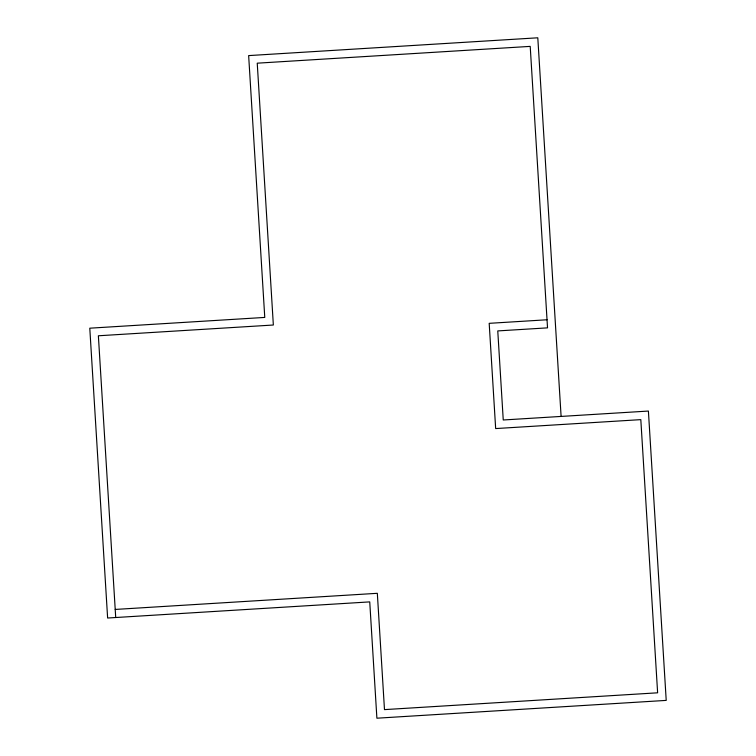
<?xml version="1.0" encoding="UTF-8"?>
<svg xmlns="http://www.w3.org/2000/svg" width="756" height="756" viewBox="0 0 756 756"><rect width="100%" height="100%" fill="white"/><g stroke="black" fill="none" stroke-linecap="round" stroke-linejoin="round"><path stroke-width="1.13" d="M547.042 319.769L489.189 323.332L495.662 428.567L640.814 419.637L657.625 692.808L384.483 709.619L377.329 593.309L115.214 609.44M561.103 416.424L537.799 37.8L248.648 55.594L264.77 317.425L89.784 328.189L107.626 618.021L369.741 601.889L376.894 718.2L666.216 700.396L648.402 411.056L503.25 419.986L497.769 330.92L547.533 327.858L530.211 46.381L257.238 63.183L273.351 325.014L98.374 335.777L115.715 617.529"/></g></svg>
